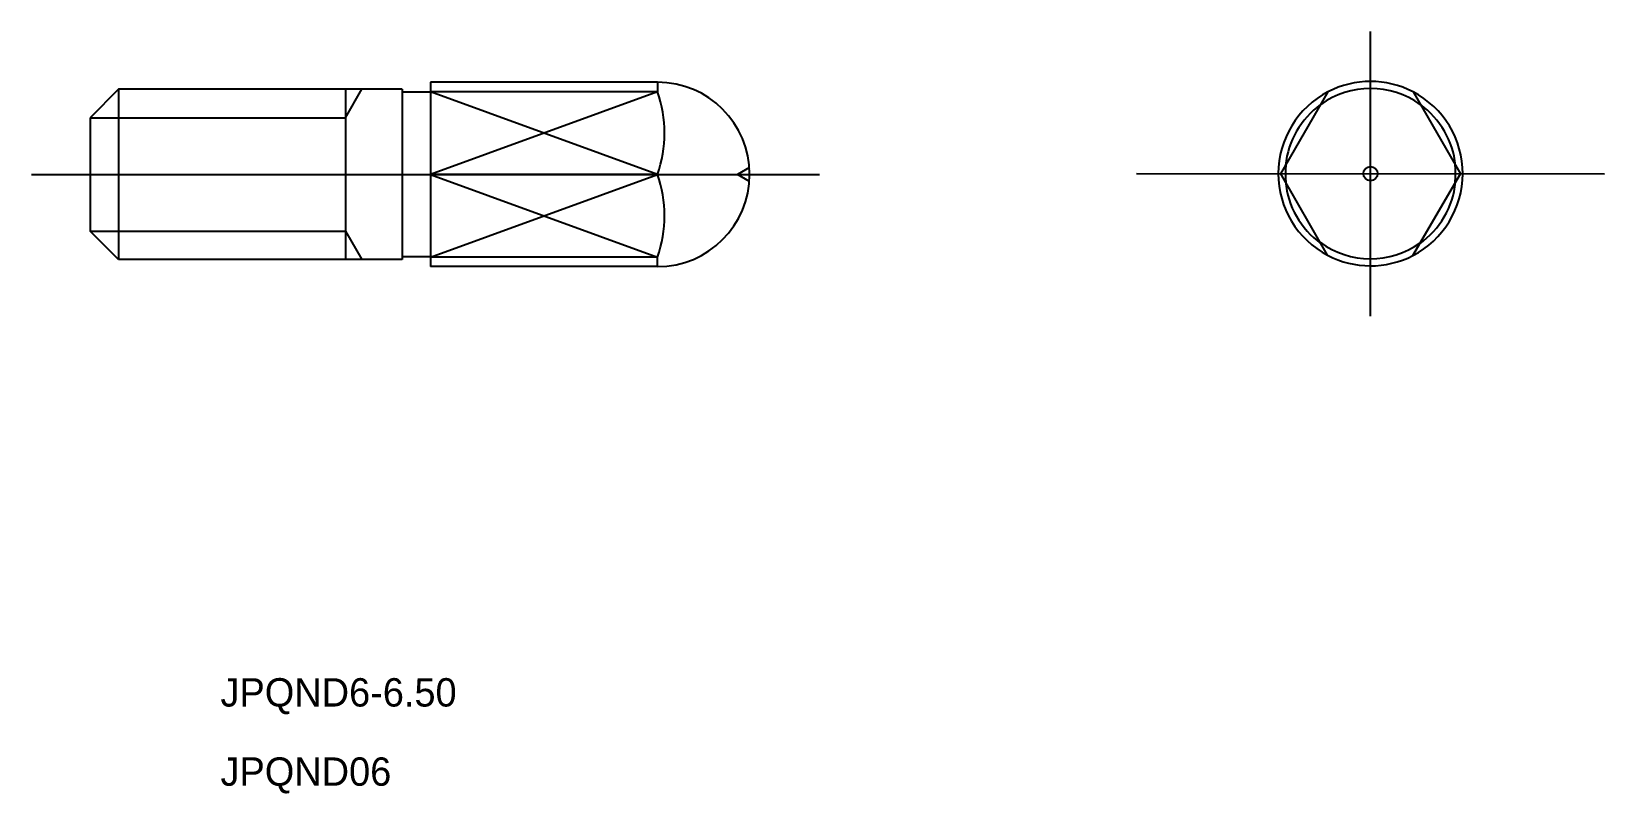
# Model space of a CAD drawing. Extents: x 550 to 605.4, y 570.8 to 597.7.
import ezdxf

# ---------------------------------------------------------------- set-up
doc = ezdxf.new("R2010")
doc.units = 0
for name, pattern in [('CENTER', [50.8, 31.75, -6.35, 6.35, -6.35]), ('DASHED', [19.05, 12.7, -6.35]), ('PHANTOM', [63.5, 31.75, -6.35, 6.35, -6.35, 6.35, -6.35])]:
    doc.linetypes.add(name, pattern=pattern)
doc.layers.get('0').update_dxf_attribs({"linetype": 'CONTINUOUS'})
doc.layers.add('CENTER', color=1, linetype='CENTER')

msp = doc.modelspace()

# ---------------------------------------------------------------- linework, layer by layer
at = {"color": 7, "linetype": 'CONTINUOUS'}
for p, q in [((553.025, 595.666), (552.025, 594.666)), ((563.025, 595.666), (553.025, 595.666)), ((553.025, 595.666), (553.025, 589.666)), ((561.025, 595.666), (561.025, 589.666)), ((563.025, 595.666), (563.025, 589.666)), ((564.025, 595.916), (564.025, 589.416)), ((572.025, 595.916), (564.025, 595.916)), ((572.025, 595.916), (572.025, 595.577)), ((564.025, 595.566), (563.025, 595.566)), ((572.025, 595.577), (564.025, 595.577)), ((595.662, 595.577), (593.994, 592.688)), ((598.662, 595.577), (600.33, 592.688)), ((552.025, 594.666), (552.025, 590.666)), ((572.025, 592.666), (564.025, 592.666)), ((595.651, 589.817), (593.994, 592.712)), ((598.651, 589.805), (600.33, 592.688)), ((553.025, 589.666), (552.025, 590.666)), ((563.025, 589.666), (553.025, 589.666)), ((564.025, 589.766), (563.025, 589.766)), ((572.025, 589.754), (564.025, 589.754)), ((572.025, 589.416), (572.025, 589.754)), ((572.025, 589.416), (564.025, 589.416)), ((572.275, 589.425), (572.275, 589.416))]:
    msp.add_line(p, q, dxfattribs=at)
at = {"color": 3, "linetype": 'CONTINUOUS'}
for p, q in [((561.025, 594.666), (561.603, 595.666)), ((572.025, 595.577), (564.025, 592.666)), ((572.025, 592.666), (564.025, 595.577)), ((552.025, 594.666), (561.025, 594.666)), ((564.025, 592.666), (572.025, 589.754)), ((564.025, 589.754), (572.025, 592.666)), ((552.025, 590.666), (561.025, 590.666)), ((561.025, 590.666), (561.603, 589.666))]:
    msp.add_line(p, q, dxfattribs=at)
at = {"color": 3, "linetype": 'DASHED'}
for p in [(575.266, 592.91), (575.266, 592.421)]:
    msp.add_line(p, (574.842, 592.666), dxfattribs=at)
at = {"color": 7, "linetype": 'CONTINUOUS'}
msp.add_circle((597.162, 592.694), 0.25, dxfattribs=at)
for centre, radius, start, end in [((572.025, 592.666), 3.25, 270, 90), ((597.162, 592.694), 3.25, 62.5136, 117.4864), ((567.911, 594.122), 4.364, 340.5129, 19.4871), ((597.162, 592.685), 3.01, 125.8145, 174.1855), ((597.162, 592.685), 3.01, 5.8145, 54.1855), ((567.911, 591.21), 4.364, 340.5129, 19.4871), ((597.162, 592.685), 3.01, 185.1568, 234.4053), ((597.162, 592.685), 3.01, 305.1539, 354.4082), ((597.162, 592.694), 3.25, 242.2946, 297.2675)]:
    msp.add_arc(centre, radius, start, end, dxfattribs=at)
at = {"color": 3, "linetype": 'DASHED'}
for start, end in [(54.0013, 125.9987), (174.0013, 185.7798), (353.7824, 5.9987), (233.7824, 305.7798)]:
    msp.add_arc((597.162, 592.694), 3, start, end, dxfattribs=at)
at = {"color": 3, "linetype": 'PHANTOM'}
for start, end in [(117.4864, 242.2946), (297.2675, 62.5136)]:
    msp.add_arc((597.162, 592.694), 3.25, start, end, dxfattribs=at)
at = {"layer": 'CENTER', "color": 1, "linetype": 'CONTINUOUS'}
for p, q in [((597.162, 587.666), (597.162, 597.704)), ((588.912, 592.701), (605.412, 592.688))]:
    msp.add_line(p, q, dxfattribs=at)
at = {"layer": 'CENTER', "color": 1, "linetype": 'CENTER'}
msp.add_line((549.957, 592.666), (577.741, 592.666), dxfattribs=at)

# ---------------------------------------------------------------- texts
at = {"color": 7, "linetype": 'CONTINUOUS'}
for s, p in [('JPQND6-6.50', (556.622, 573.913)), ('JPQND06', (556.622, 571.122))]:
    msp.add_text(s, height=1, dxfattribs=at).set_placement(p)

doc.saveas('drawing.dxf')
